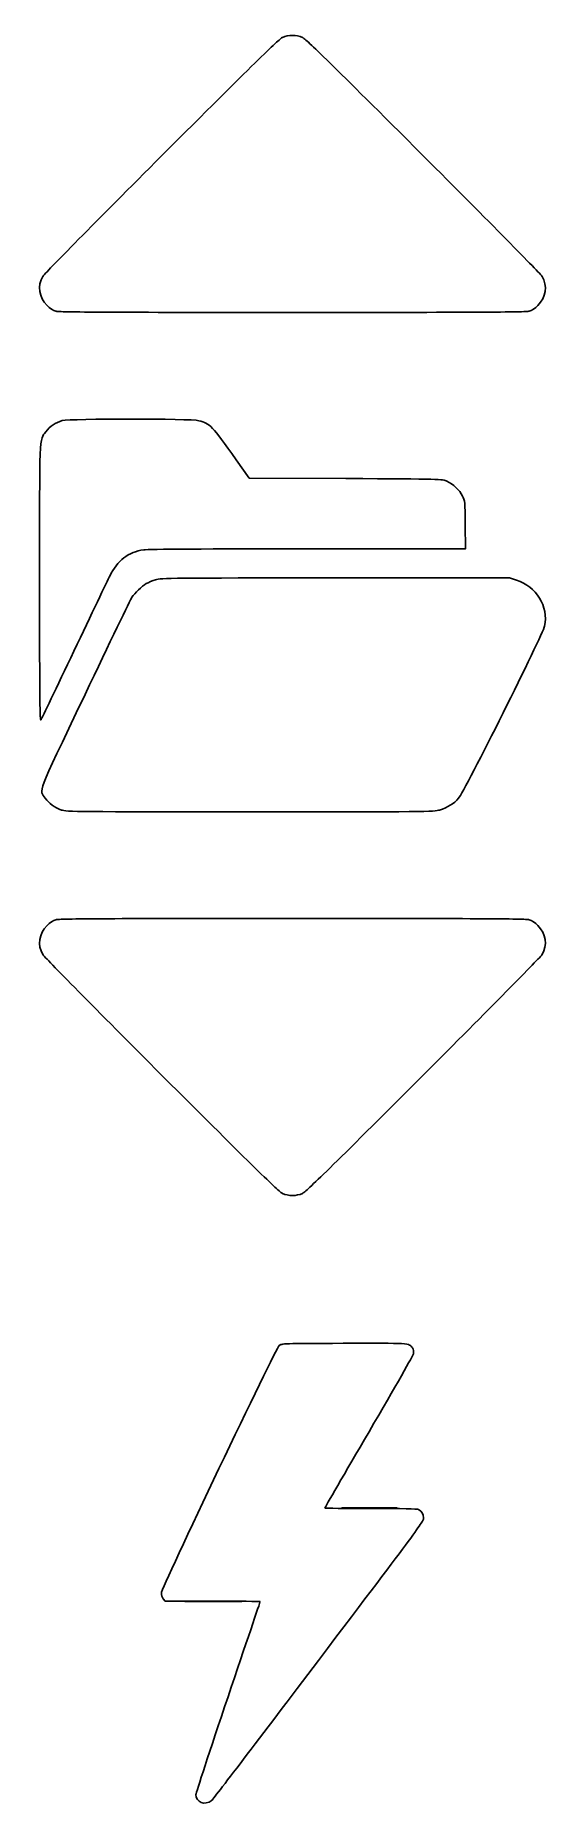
# Model space of a CAD drawing. Header units: millimetres. Extents: x -0.1 to 12.1, y 0 to 41.9.
import ezdxf

# ---------------------------------------------------------------- set-up
doc = ezdxf.new("R2010")
doc.units = ezdxf.units.MM
doc.layers.add('Capa_1', color=7, linetype='CONTINUOUS')

msp = doc.modelspace()

# ---------------------------------------------------------------- linework, layer by layer
at = {"layer": 'Capa_1', "color": 7}
for points in [[(5.765372, 41.852582)], [(0.000384, 28.888049)], [(0.522238, 23.537649)], [(5.765371, 14.447419)], [(7.296195, 6.996858)], [(3.575678, 4.780353)], [(3.836756, 0.009838)]]:
    msp.add_lwpolyline(points, close=True, dxfattribs=at)
for points in [[(4.66425, 31.840549), (4.973168, 31.406819), (7.263262, 31.395119)], [(10.099967, 30.299039), (10.107367, 29.730489), (6.3722, 29.730019)], [(7.021268, 29.038809), (11.147634, 29.038809), (11.314126, 28.986409)], [(4.104709, 4.785698), (2.976693, 4.785698), (2.932521, 4.841853)]]:
    msp.add_lwpolyline(points, dxfattribs=at)
for points in [[(5.765372, 41.852582), (5.683042, 41.815602), (5.051443, 41.197358), (2.895977, 39.043868)], [(5.999965, 41.900002), (5.920945, 41.900002), (5.830022, 41.881622), (5.765372, 41.852582)], [(6.234554, 41.852582), (6.169904, 41.881612), (6.07898, 41.900002), (5.999965, 41.900002)], [(9.10395, 39.043868), (6.948484, 41.197358), (6.316885, 41.815603), (6.234554, 41.852582)], [(2.895977, 39.043868), (1.375871, 37.525153), (0.106483, 36.239488), (0.075114, 36.186833)], [(11.924812, 36.186833), (11.893442, 36.239493), (10.624057, 37.525153), (9.10395, 39.043868)], [(0.075114, 36.186833), (-0.054928, 35.968548), (-0.013326, 35.689537), (0.177621, 35.499405)], [(11.822307, 35.499405), (12.013248, 35.689537), (12.054855, 35.968548), (11.924812, 36.186833)], [(0.177621, 35.499405), (0.244421, 35.432895), (0.32562, 35.378555), (0.384228, 35.36115)], [(0.384228, 35.36115), (0.459118, 35.33891), (1.719575, 35.33247), (5.999965, 35.33247)], [(5.999965, 35.33247), (10.280352, 35.33247), (11.540813, 35.33887), (11.615698, 35.36115)], [(11.615698, 35.36115), (11.674308, 35.37855), (11.755509, 35.43289), (11.822307, 35.499405)], [(0.147284, 32.501249), (0.249013, 32.634619), (0.38303, 32.725519), (0.539231, 32.767089)], [(0.539231, 32.767089), (0.731539, 32.818289), (3.584426, 32.818089), (3.780982, 32.766919)], [(3.780982, 32.766919), (4.043813, 32.698419), (4.081033, 32.659419), (4.66425, 31.840549)], [(0.000351, 28.888049), (-0.000649, 32.500649), (-0.008949, 32.296359), (0.147284, 32.501249)], [(7.263262, 31.395119), (9.548618, 31.383419), (9.553583, 31.383319), (9.662978, 31.332719)], [(9.662978, 31.332719), (9.809865, 31.264819), (9.964443, 31.118449), (10.034907, 30.980509)], [(10.034907, 30.980509), (10.090767, 30.871159), (10.092827, 30.849569), (10.099967, 30.299039)], [(2.472917, 29.705919), (2.105359, 29.653019), (1.845379, 29.452659), (1.665541, 29.083729)], [(6.3722, 29.730019), (3.990053, 29.729759), (2.577584, 29.721019), (2.472917, 29.705919)], [(1.665541, 29.083729), (1.609511, 28.968779), (1.226919, 28.168659), (0.815345, 27.305699)], [(2.5315, 28.904209), (2.57663, 28.930809), (2.676861, 28.972009), (2.75423, 28.995709)], [(2.75423, 28.995709), (2.88851, 29.036909), (3.08241, 29.038809), (7.021268, 29.038809)], [(11.314126, 28.986409), (11.78745, 28.837539), (12.078144, 28.363009), (11.981427, 27.897119)], [(0.034174, 25.676249), (0.005864, 25.624149), (0.001184, 26.068299), (0.000384, 28.888049)], [(1.078536, 26.275199), (1.661135, 27.496939), (2.161994, 28.534149), (2.191555, 28.580129)], [(2.191555, 28.580129), (2.257785, 28.683119), (2.421763, 28.839449), (2.5315, 28.904209)], [(11.981427, 27.897119), (11.939997, 27.697549), (10.074557, 23.966459), (9.940975, 23.815979)], [(0.815345, 27.305699), (0.403771, 26.442739), (0.052244, 25.709489), (0.034174, 25.676249)], [(0.136728, 23.815429), (-0.012542, 24.032379), (-0.100378, 23.802929), (1.078536, 26.275199)], [(0.522238, 23.537699), (0.357925, 23.594499), (0.220763, 23.693289), (0.136728, 23.815429)], [(4.997025, 23.494749), (0.870234, 23.495469), (0.637825, 23.497749), (0.522238, 23.537649)], [(9.491814, 23.538149), (9.354915, 23.495549), (9.195881, 23.494049), (4.997025, 23.494749)], [(9.940975, 23.815979), (9.823437, 23.683579), (9.686072, 23.598609), (9.491814, 23.538149)], [(0.384227, 20.938859), (0.459117, 20.961059), (1.719574, 20.967559), (5.999964, 20.967559)], [(5.999964, 20.967559), (10.280351, 20.967559), (11.540813, 20.961559), (11.615697, 20.938859)], [(0.075113, 20.113169), (-0.054929, 20.331459), (-0.013327, 20.610469), (0.17762, 20.800599)], [(0.17762, 20.800599), (0.24442, 20.867099), (0.325619, 20.921449), (0.384227, 20.938859)], [(11.615697, 20.938859), (11.674307, 20.921459), (11.755508, 20.867159), (11.822306, 20.800599)], [(11.822306, 20.800599), (12.013247, 20.610469), (12.054854, 20.331459), (11.924811, 20.113169)], [(2.895976, 17.256139), (1.37587, 18.774849), (0.106482, 20.060519), (0.075113, 20.113169)], [(11.924811, 20.113169), (11.893441, 20.060469), (10.624056, 18.774849), (9.103949, 17.256139)], [(5.765371, 14.447419), (5.683041, 14.484419), (5.051442, 15.102649), (2.895976, 17.256139)], [(9.103949, 17.256139), (6.948484, 15.102649), (6.316885, 14.484399), (6.234553, 14.447419)], [(5.999964, 14.400019), (5.920944, 14.400019), (5.830021, 14.418419), (5.765371, 14.447419)], [(6.234553, 14.447419), (6.169903, 14.418419), (6.078979, 14.400019), (5.999964, 14.400019)], [(7.205337, 10.897491), (8.789089, 10.903747), (8.768555, 10.905129), (8.845888, 10.787104)], [(2.888926, 4.975056), (2.889792, 5.090622), (5.603014, 10.783974), (5.687168, 10.84681)], [(5.687168, 10.84681), (5.746799, 10.891336), (5.760182, 10.891783), (7.205337, 10.897491)], [(8.873405, 10.662777), (8.868217, 10.620198), (8.459411, 9.899744), (7.816086, 8.799428)], [(8.845888, 10.787104), (8.867651, 10.753889), (8.878523, 10.704772), (8.873405, 10.662777)], [(7.816086, 8.799428), (7.239213, 7.812767), (6.767226, 6.999961), (6.767226, 6.993192)], [(9.111023, 6.757105), (9.11137, 6.676693), (8.969802, 6.484982), (6.61654, 3.379072)], [(6.767226, 6.993192), (6.767226, 6.986424), (7.256979, 6.980886), (7.855565, 6.980886)], [(7.822195, 6.99077), (7.236101, 6.990774), (6.999401, 6.993513), (7.296195, 6.996858)], [(7.296195, 6.996857), (7.592989, 7.000201), (8.072521, 7.000198), (8.361821, 6.99685)], [(8.361821, 6.99685), (8.651121, 6.993502), (8.408289, 6.990766), (7.822195, 6.99077)], [(7.855565, 6.980886), (8.615155, 6.980886), (8.957966, 6.973695), (8.990456, 6.957079)], [(8.990456, 6.957079), (9.06859, 6.917121), (9.110633, 6.847388), (9.111023, 6.757105)], [(2.932521, 4.841853), (2.905921, 4.87567), (2.888579, 4.928658), (2.888926, 4.975056)], [(4.124475, 4.77429), (3.520798, 4.77429), (3.273839, 4.777018), (3.575678, 4.780353)], [(3.575678, 4.780353), (3.877516, 4.783689), (4.371434, 4.783689), (4.673272, 4.780353)], [(5.232725, 4.774114), (5.232725, 4.780485), (4.725118, 4.785698), (4.104709, 4.785698)], [(4.673272, 4.780353), (4.97511, 4.777018), (4.728152, 4.77429), (4.124475, 4.77429)], [(4.471905, 2.520316), (4.890356, 3.753534), (5.232725, 4.767743), (5.232725, 4.774114)], [(6.61654, 3.379072), (5.244372, 1.568041), (4.100622, 0.070368), (4.074873, 0.050909)], [(3.710467, 0.199882), (3.710823, 0.245249), (4.030629, 1.21983), (4.471905, 2.520316)], [(3.836756, 0.009838), (3.759685, 0.042635), (3.709818, 0.117677), (3.710467, 0.199882)], [(4.074873, 0.050909), (4.016723, 0.006965), (3.893465, -0.014296), (3.836756, 0.009838)]]:
    msp.add_open_spline(points, degree=3, dxfattribs=at)

doc.saveas('drawing.dxf')
